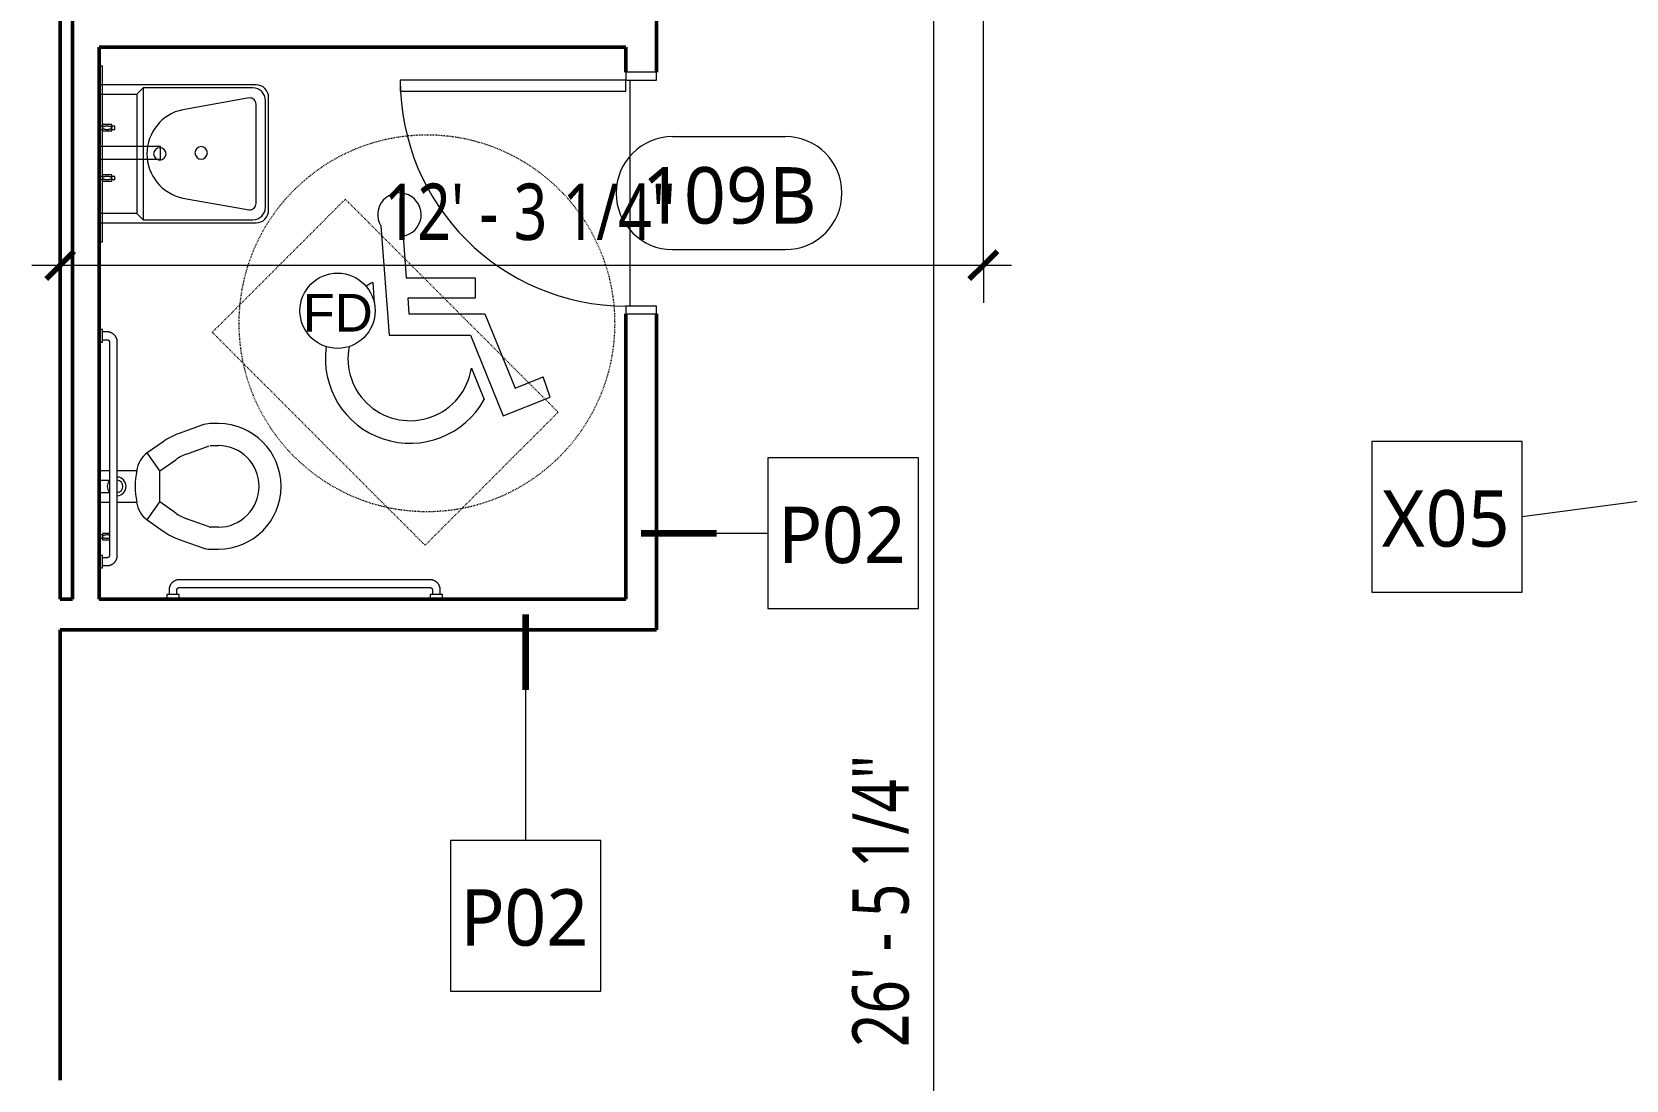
# Model space of a CAD drawing. Header units: inches. Extents: x -1548 to 1644, y -860 to 924.
# Drawn here: x 496.4 to 750.6, y 242.5 to 409.6 of the extents above; entities that cross this region are included whole.
import ezdxf

# ---------------------------------------------------------------- set-up
doc = ezdxf.new("R2010")
doc.units = ezdxf.units.IN
doc.header["$MEASUREMENT"] = 0
doc.linetypes.add('Dash', pattern=[0.25, 0.125, -0.125])
for name, color, linetype, lineweight in [('A-ANNO-DIMS', 211, 'Continuous', 9), ('A-ANNO-DIMS-96', 211, 'Continuous', 9), ('A-ANNO-NOTE', 131, 'Continuous', 9), ('A-DOOR', 31, 'Continuous', 13), ('A-DOOR-FRAM', 31, 'Continuous', 20), ('A-DOOR-IDEN', 31, 'Continuous', 9), ('A-FLOR', 192, 'Continuous', 13), ('A-WALL', 113, 'Continuous', 13), ('A-WALL-IDEN', 211, 'Continuous', 9), ('I-WALL', 2, 'Continuous', 13), ('P-SANR-FIXT', 6, 'Continuous', 9), ('Q-SPCQ', 91, 'Continuous', 9)]:
    doc.layers.add(name, color=color, linetype=linetype, lineweight=lineweight)
doc.styles.add('Arial_1', font='arial.ttf', dxfattribs={"height": 6})
doc.styles.add('Trebuchet MS', font='trebuc.ttf', dxfattribs={"width": 0.8, "height": 9})
doc.styles.add('Trebuchet MS_1', font='trebuc.ttf', dxfattribs={"height": 9})
doc.dimstyles.new('Linear_-_3_32__Trebuchet_MS', dxfattribs={"dimscale": 12, "dimtxt": 9.278558, "dimasz": 0.375, "dimexe": 0.5, "dimexo": 0.5, "dimgap": 0.125, "dimtad": 1, "dimdec": 4, "dimrnd": 0.0625, "dimzin": 3, "dimdsep": 46, "dimlunit": 4, "dimtxsty": 'Trebuchet MS', "dimblk1": 'OBLIQUE', "dimblk2": 'OBLIQUE', "dimsah": 1, "dimcen": 0.09, "dimdle": 0.375, "dimazin": 0, "dimtfac": 1, "dimtdec": 4, "dimtix": 1, "dimtmove": 0, "dimatfit": 3, "dimfxl": 1, "dimtvp": 1, "dimfrac": 2, "dimtolj": 1, "dimtzin": 0, "dimarcsym": 2})

# ---------------------------------------------------------------- blocks, each defined once
blk = doc.blocks.new('SinkConnection - Retail Sink-1372993-L1')
at = {"layer": 'P-SANR-FIXT', "color": 7}
for p, q in [((-4.25, 0), (-4.25, -0.5)), ((-3.75, -0.5), (-3.75, 0)), ((-1, 0), (-1, -9.75)), ((1, -9.75), (1, 0)), ((3.75, 0), (3.75, -0.5)), ((4.25, -0.5), (4.25, 0)), ((-4.5, -0.5), (-4.5, -2)), ((-3.5, -0.5), (-4.5, -0.5)), ((-4.5, -2), (-3.5, -2)), ((-4.25, -2), (-4.25, -2.5)), ((-4.25, -2.5), (-4.24, -2.5)), ((-4.25, -2.5), (-3.75, -2.5)), ((-3.76, -2.5), (-3.75, -2.5)), ((-3.75, -2.5), (-3.75, -2)), ((-3.5, -2), (-3.5, -0.5)), ((3.5, -0.5), (3.5, -2)), ((4.5, -0.5), (3.5, -0.5)), ((3.5, -2), (4.5, -2)), ((3.75, -2), (3.75, -2.5)), ((3.75, -2.5), (4.25, -2.5)), ((3.75, -2.5), (3.76, -2.5)), ((4.24, -2.5), (4.25, -2.5)), ((4.25, -2.5), (4.25, -2)), ((4.5, -2), (4.5, -0.5)), ((-1, -9.75), (1, -9.75))]:
    blk.add_line(p, q, dxfattribs=at)
at = {"layer": 'P-SANR-FIXT', "color": 7, "flags": 128}
for points in [[(-4, -0.5), (-4.04, -0.51), (-4.08, -0.54), (-4.11, -0.58), (-4.15, -0.64), (-4.18, -0.72), (-4.2, -0.81), (-4.22, -0.91), (-4.24, -1.02), (-4.25, -1.13), (-4.25, -1.25), (-4.25, -1.37), (-4.24, -1.48), (-4.22, -1.59), (-4.2, -1.69), (-4.18, -1.78), (-4.15, -1.86), (-4.11, -1.92), (-4.08, -1.96), (-4.04, -1.99), (-4, -2)], [(-4.11, -0.58), (-4.08, -0.54), (-4.04, -0.51), (-4, -0.5)], [(-4, -2), (-4.04, -1.99), (-4.08, -1.96)], [(-4, -2), (-3.96, -1.99), (-3.92, -1.96), (-3.89, -1.92), (-3.85, -1.86), (-3.82, -1.78), (-3.8, -1.69), (-3.78, -1.59), (-3.76, -1.48), (-3.75, -1.37), (-3.75, -1.25), (-3.75, -1.13), (-3.76, -1.02), (-3.78, -0.91), (-3.8, -0.81), (-3.82, -0.72), (-3.85, -0.64), (-3.89, -0.58), (-3.92, -0.54), (-3.96, -0.51), (-4, -0.5)], [(-4, -0.5), (-3.96, -0.51), (-3.92, -0.54)], [(-3.89, -1.92), (-3.92, -1.96), (-3.96, -1.99), (-4, -2)], [(4, -0.5), (3.96, -0.51), (3.92, -0.54), (3.89, -0.58), (3.85, -0.64), (3.82, -0.72), (3.8, -0.81), (3.78, -0.91), (3.76, -1.02), (3.75, -1.13), (3.75, -1.25), (3.75, -1.37), (3.76, -1.48), (3.78, -1.59), (3.8, -1.69), (3.82, -1.78), (3.85, -1.86), (3.89, -1.92), (3.92, -1.96), (3.96, -1.99), (4, -2)], [(3.89, -0.58), (3.92, -0.54), (3.96, -0.51), (4, -0.5)], [(4, -2), (3.96, -1.99), (3.92, -1.96), (3.89, -1.92)], [(4, -2), (4.04, -1.99), (4.08, -1.96), (4.11, -1.92), (4.15, -1.86), (4.18, -1.78), (4.2, -1.69), (4.22, -1.59), (4.24, -1.48), (4.25, -1.37), (4.25, -1.25), (4.25, -1.13), (4.24, -1.02), (4.22, -0.91), (4.2, -0.81), (4.18, -0.72), (4.15, -0.64), (4.11, -0.58), (4.08, -0.54), (4.04, -0.51), (4, -0.5)], [(4, -0.5), (4.04, -0.51), (4.08, -0.54)], [(4.08, -1.96), (4.04, -1.99), (4, -2)]]:
    blk.add_lwpolyline(points, dxfattribs=at)
at = {"layer": 'P-SANR-FIXT', "color": 7}
for start, end in [(360, 180), (180, 360)]:
    blk.add_arc((0, -16.25), 1, start, end, dxfattribs=at)
blk = doc.blocks.new('WaterClosetConnection - Water Closet Connection-1368669-L1')
at = {"layer": 'P-SANR-FIXT', "color": 7}
for p, q in [((-8.25, 0), (-8.25, -0.5)), ((-7.75, -0.5), (-7.75, 0)), ((-8.5, -0.5), (-8.5, -1.62)), ((-7.5, -0.5), (-8.5, -0.5)), ((-7.5, -1.62), (-7.5, -0.5))]:
    blk.add_line(p, q, dxfattribs=at)
at = {"layer": 'P-SANR-FIXT', "color": 7, "flags": 128}
for points in [[(-8, -0.5), (-8.04, -0.51), (-8.08, -0.54), (-8.11, -0.58), (-8.15, -0.64), (-8.18, -0.72), (-8.2, -0.81), (-8.22, -0.91), (-8.24, -1.02), (-8.25, -1.13), (-8.25, -1.25), (-8.25, -1.37), (-8.24, -1.48), (-8.22, -1.59)], [(-8.11, -0.58), (-8.08, -0.54), (-8.04, -0.51), (-8, -0.5)], [(-7.78, -1.59), (-7.76, -1.48), (-7.75, -1.37), (-7.75, -1.25), (-7.75, -1.13), (-7.76, -1.02), (-7.78, -0.91), (-7.8, -0.81), (-7.82, -0.72), (-7.85, -0.64), (-7.89, -0.58), (-7.92, -0.54), (-7.96, -0.51), (-8, -0.5)], [(-8, -0.5), (-7.96, -0.51), (-7.92, -0.54)]]:
    blk.add_lwpolyline(points, dxfattribs=at)
blk = doc.blocks.new('Snowdon Towers Sample Plumbing_rvt-1-L1')
at = {"layer": 'P-SANR-FIXT', "color": 90, "lineweight": 9, "rotation": 89.99999999999991}
for name, p in [('SinkConnection - Retail Sink-1372993-L1', (507.12, 390.28)), ('WaterClosetConnection - Water Closet Connection-1368669-L1', (507.12, 337.13))]:
    blk.add_blockref(name, p, dxfattribs=at)
blk = doc.blocks.new('Door-Passage-Single-Flush - 36_ x 84_-2162751-L1')
at = {"layer": 'A-DOOR', "lineweight": 20}
for p, q in [((18, 38.6875), (16.25, 38.6875)), ((16.25, 38.6875), (16.25, 2.6875)), ((18, 2.6875), (18, 38.6875)), ((16.25, 2.6875), (18, 2.6875))]:
    blk.add_line(p, q, dxfattribs=at)
at = {"layer": 'A-DOOR', "lineweight": 9}
blk.add_arc((18, 2.6875), 36, 90, 180, dxfattribs=at)
at = {"layer": 'A-DOOR-FRAM'}
for p, q in [((-18, 2.6875), (-19.25, 2.6875)), ((-19.25, 2.6875), (-19.25, -2.1875)), ((-18, -2.1875), (-18, 2.6875)), ((19.25, 2.6875), (18, 2.6875)), ((18, 2.6875), (18, -2.1875)), ((19.25, -2.1875), (19.25, 2.6875)), ((-19.25, -2.1875), (-18, -2.1875)), ((18, -2.1875), (19.25, -2.1875))]:
    blk.add_line(p, q, dxfattribs=at)
blk = doc.blocks.new('Grab Bar - Grab Bar-474464-L1')
at = {"layer": 'Q-SPCQ'}
for p, q in [((-0.75, 54.62), (-1.5, 54.62)), ((0, 55), (-0.75, 55)), ((-0.75, 55), (-0.75, 53)), ((-3.13, 53), (-3.13, 13)), ((-1.88, 13), (-1.88, 53)), ((-1.5, 53.37), (-0.75, 53.37)), ((-0.75, 53), (0, 53)), ((0, 13), (-0.75, 13)), ((-0.75, 13), (-0.75, 11)), ((-0.75, 12.62), (-1.5, 12.62)), ((-1.5, 11.37), (-0.75, 11.37)), ((-0.75, 11), (0, 11)), ((-7, 3.12), (-41, 3.12)), ((-43, 0.75), (-43, 0.25)), ((-41, 0.75), (-43, 0.75)), ((-42.63, 1.5), (-42.63, 0.75)), ((-41.38, 0.75), (-41.38, 1.5)), ((-41, 1.87), (-7, 1.87)), ((-41, 0.25), (-41, 0.75)), ((-7, 0.75), (-7, 0.25)), ((-5, 0.75), (-7, 0.75)), ((-6.63, 1.5), (-6.63, 0.75)), ((-5.38, 0.75), (-5.38, 1.5)), ((-5, 0.25), (-5, 0.75))]:
    blk.add_line(p, q, dxfattribs=at)
at = {"layer": 'Q-SPCQ', "flags": 128}
for points in [[(-1.5, 54.62), (-1.56, 54.62), (-1.63, 54.62), (-1.69, 54.61), (-1.76, 54.6), (-1.82, 54.59), (-1.89, 54.58), (-1.95, 54.56), (-2.01, 54.54), (-2.07, 54.52), (-2.13, 54.5), (-2.19, 54.47), (-2.25, 54.44), (-2.31, 54.41), (-2.36, 54.38), (-2.42, 54.34), (-2.47, 54.3), (-2.52, 54.26), (-2.57, 54.22), (-2.62, 54.18), (-2.67, 54.13), (-2.71, 54.08), (-2.75, 54.04), (-2.79, 53.98), (-2.83, 53.93), (-2.87, 53.88), (-2.9, 53.82), (-2.93, 53.77), (-2.96, 53.71), (-2.99, 53.65), (-3.01, 53.59), (-3.04, 53.53), (-3.06, 53.47), (-3.07, 53.4), (-3.09, 53.34), (-3.1, 53.28), (-3.11, 53.21), (-3.12, 53.15), (-3.12, 53.08), (-3.13, 53.02), (-3.13, 53)], [(-1.88, 53), (-1.87, 53.01), (-1.87, 53.03), (-1.87, 53.04), (-1.87, 53.06), (-1.87, 53.07), (-1.86, 53.09), (-1.86, 53.1), (-1.86, 53.12), (-1.85, 53.13), (-1.85, 53.15), (-1.84, 53.16), (-1.83, 53.17), (-1.83, 53.19), (-1.82, 53.2), (-1.81, 53.21), (-1.8, 53.22), (-1.79, 53.24), (-1.78, 53.25), (-1.77, 53.26), (-1.76, 53.27), (-1.75, 53.28), (-1.74, 53.29), (-1.73, 53.3), (-1.72, 53.31), (-1.7, 53.32), (-1.69, 53.32), (-1.68, 53.33), (-1.66, 53.34), (-1.65, 53.34), (-1.64, 53.35), (-1.62, 53.35), (-1.61, 53.36), (-1.59, 53.36), (-1.58, 53.37), (-1.56, 53.37), (-1.55, 53.37), (-1.53, 53.37), (-1.52, 53.37), (-1.5, 53.37), (-1.5, 53.37)], [(-3.13, 13), (-3.12, 12.94), (-3.12, 12.87), (-3.11, 12.81), (-3.1, 12.74), (-3.09, 12.68), (-3.08, 12.61), (-3.06, 12.55), (-3.04, 12.49), (-3.02, 12.43), (-3, 12.37), (-2.97, 12.31), (-2.94, 12.25), (-2.91, 12.19), (-2.88, 12.14), (-2.84, 12.08), (-2.8, 12.03), (-2.76, 11.98), (-2.72, 11.93), (-2.68, 11.88), (-2.63, 11.83), (-2.58, 11.79), (-2.54, 11.75), (-2.48, 11.71), (-2.43, 11.67), (-2.38, 11.63), (-2.32, 11.6), (-2.27, 11.57), (-2.21, 11.54), (-2.15, 11.51), (-2.09, 11.49), (-2.03, 11.46), (-1.97, 11.44), (-1.9, 11.43), (-1.84, 11.41), (-1.78, 11.4), (-1.71, 11.39), (-1.65, 11.38), (-1.58, 11.38), (-1.52, 11.37), (-1.5, 11.37)], [(-1.5, 12.62), (-1.51, 12.63), (-1.53, 12.63), (-1.54, 12.63), (-1.56, 12.63), (-1.57, 12.63), (-1.59, 12.64), (-1.6, 12.64), (-1.62, 12.64), (-1.63, 12.65), (-1.65, 12.65), (-1.66, 12.66), (-1.67, 12.67), (-1.69, 12.67), (-1.7, 12.68), (-1.71, 12.69), (-1.72, 12.7), (-1.74, 12.71), (-1.75, 12.72), (-1.76, 12.73), (-1.77, 12.74), (-1.78, 12.75), (-1.79, 12.76), (-1.8, 12.77), (-1.81, 12.78), (-1.82, 12.8), (-1.82, 12.81), (-1.83, 12.82), (-1.84, 12.84), (-1.84, 12.85), (-1.85, 12.86), (-1.85, 12.88), (-1.86, 12.89), (-1.86, 12.91), (-1.87, 12.92), (-1.87, 12.94), (-1.87, 12.95), (-1.87, 12.97), (-1.87, 12.98), (-1.88, 13), (-1.88, 13)], [(-41, 3.12), (-41.06, 3.12), (-41.13, 3.12), (-41.19, 3.11), (-41.26, 3.1), (-41.32, 3.09), (-41.39, 3.08), (-41.45, 3.06), (-41.51, 3.04), (-41.57, 3.02), (-41.63, 3), (-41.69, 2.97), (-41.75, 2.94), (-41.81, 2.91), (-41.86, 2.88), (-41.92, 2.84), (-41.97, 2.8), (-42.02, 2.76), (-42.07, 2.72), (-42.12, 2.68), (-42.17, 2.63), (-42.21, 2.58), (-42.25, 2.54), (-42.29, 2.48), (-42.33, 2.43), (-42.37, 2.38), (-42.4, 2.32), (-42.43, 2.27), (-42.46, 2.21), (-42.49, 2.15), (-42.51, 2.09), (-42.54, 2.03), (-42.56, 1.97), (-42.57, 1.9), (-42.59, 1.84), (-42.6, 1.78), (-42.61, 1.71), (-42.62, 1.65), (-42.62, 1.58), (-42.63, 1.52), (-42.63, 1.5)], [(-5.38, 1.5), (-5.38, 1.56), (-5.38, 1.63), (-5.39, 1.69), (-5.4, 1.76), (-5.41, 1.82), (-5.42, 1.89), (-5.44, 1.95), (-5.46, 2.01), (-5.48, 2.07), (-5.5, 2.13), (-5.53, 2.19), (-5.56, 2.25), (-5.59, 2.31), (-5.62, 2.36), (-5.66, 2.42), (-5.7, 2.47), (-5.74, 2.52), (-5.78, 2.57), (-5.82, 2.62), (-5.87, 2.67), (-5.92, 2.71), (-5.96, 2.75), (-6.02, 2.79), (-6.07, 2.83), (-6.12, 2.87), (-6.18, 2.9), (-6.23, 2.93), (-6.29, 2.96), (-6.35, 2.99), (-6.41, 3.01), (-6.47, 3.04), (-6.53, 3.06), (-6.6, 3.07), (-6.66, 3.09), (-6.72, 3.1), (-6.79, 3.11), (-6.85, 3.12), (-6.92, 3.12), (-6.98, 3.12), (-7, 3.12)], [(-41.38, 1.5), (-41.37, 1.51), (-41.37, 1.53), (-41.37, 1.54), (-41.37, 1.56), (-41.37, 1.57), (-41.36, 1.59), (-41.36, 1.6), (-41.36, 1.62), (-41.35, 1.63), (-41.35, 1.65), (-41.34, 1.66), (-41.33, 1.67), (-41.33, 1.69), (-41.32, 1.7), (-41.31, 1.71), (-41.3, 1.72), (-41.29, 1.74), (-41.28, 1.75), (-41.27, 1.76), (-41.26, 1.77), (-41.25, 1.78), (-41.24, 1.79), (-41.23, 1.8), (-41.22, 1.81), (-41.2, 1.82), (-41.19, 1.82), (-41.18, 1.83), (-41.16, 1.84), (-41.15, 1.84), (-41.14, 1.85), (-41.12, 1.85), (-41.11, 1.86), (-41.09, 1.86), (-41.08, 1.87), (-41.06, 1.87), (-41.05, 1.87), (-41.03, 1.87), (-41.02, 1.87), (-41, 1.87), (-41, 1.87)], [(-7, 1.87), (-6.99, 1.87), (-6.97, 1.87), (-6.96, 1.87), (-6.94, 1.87), (-6.93, 1.87), (-6.91, 1.86), (-6.9, 1.86), (-6.88, 1.86), (-6.87, 1.85), (-6.85, 1.85), (-6.84, 1.84), (-6.83, 1.83), (-6.81, 1.83), (-6.8, 1.82), (-6.79, 1.81), (-6.78, 1.8), (-6.76, 1.79), (-6.75, 1.78), (-6.74, 1.77), (-6.73, 1.76), (-6.72, 1.75), (-6.71, 1.74), (-6.7, 1.73), (-6.69, 1.72), (-6.68, 1.7), (-6.68, 1.69), (-6.67, 1.68), (-6.66, 1.66), (-6.66, 1.65), (-6.65, 1.64), (-6.65, 1.62), (-6.64, 1.61), (-6.64, 1.59), (-6.63, 1.58), (-6.63, 1.56), (-6.63, 1.55), (-6.63, 1.53), (-6.63, 1.52), (-6.63, 1.5), (-6.63, 1.5)]]:
    blk.add_lwpolyline(points, dxfattribs=at)
blk = doc.blocks.new('Toilet-Commercial-Wall-3D - 19_ Seat Height-1391360-L1')
at = {"layer": 'P-SANR-FIXT'}
for p, q in [((5.94, 21.12), (5.94, 19.83)), ((9.44, 19.83), (9.44, 21.12)), ((22.44, 21.12), (22.44, 19.83)), ((25.94, 19.83), (25.94, 21.12)), ((6.18, 18.46), (7.5, 14.85)), ((10.79, 16.04), (9.47, 19.66)), ((22.41, 19.66), (21.1, 16.04)), ((24.38, 14.85), (25.7, 18.46)), ((13.47, 11.77), (11.69, 14.31)), ((20.19, 14.31), (18.42, 11.77)), ((8.82, 12.3), (10.6, 9.76)), ((13.47, 11.77), (10.6, 9.76)), ((18.42, 11.77), (13.47, 11.77)), ((21.28, 9.76), (18.42, 11.77)), ((21.28, 9.76), (23.06, 12.3)), ((13.44, 8.08), (13.44, 5)), ((18.44, 4.99), (18.44, 8.08)), ((13.44, 3.75), (13.44, 2.13)), ((14.94, 2.13), (14.94, 3.75)), ((16.94, 2.13), (16.94, 3.75)), ((18.44, 2.13), (18.44, 3.75))]:
    blk.add_line(p, q, dxfattribs=at)
for centre, radius, start, end in [((15.94, 21.12), 10, 90, 180), ((15.94, 21.12), 10, 0, 90), ((15.94, 21.12), 6.5, 90, 180), ((15.94, 21.12), 6.5, 0, 90), ((9.94, 19.83), 4, 180, 200), ((21.94, 19.83), 0.5, 340, 0), ((21.94, 19.83), 4, 340, 0), ((17.83, 18.61), 7.5, 200, 215), ((14.05, 18.61), 7.5, 325, 340), ((17.83, 18.61), 11, 200, 215), ((14.05, 18.61), 11, 325, 340), ((13.88, 12.06), 4, 215, 263.7549), ((15.94, 20.46), 12.62, 258.5767, 281.4233), ((18.01, 12.06), 4, 276.2451, 325), ((15.94, 4.9), 1.5, 3.6482, 175.9977), ((15.94, 4.91), 0.996, 5.9913, 174.0087), ((15.94, 4.9), 1.5, 233.8578, 306.1422)]:
    blk.add_arc(centre, radius, start, end, dxfattribs=at)
blk = doc.blocks.new('Sink-Wall-Barrier Free-3D - 22_ x 27_-1836768-L1')
at = {"layer": 'P-SANR-FIXT'}
for p, q in [((22.06, 26.13), (4.06, 26.13)), ((21.56, 25.63), (4.56, 25.63)), ((2.06, 24.13), (2.06, -0.87)), ((2.56, 23.62), (2.56, 6.13)), ((4.15, 23.04), (6.02, 12.45)), ((20.97, 24.13), (5.15, 24.13)), ((20.1, 12.45), (21.96, 23.04)), ((23.56, 6.13), (23.56, 23.62)), ((24.06, -0.87), (24.06, 24.13)), ((2.56, 6.13), (3.56, 5.13)), ((2.56, 6.13), (23.56, 6.13)), ((3.56, 5.13), (22.56, 5.13)), ((3.56, -0.87), (3.56, 5.13)), ((23.56, 6.13), (22.56, 5.13)), ((22.56, 5.13), (22.56, -0.87))]:
    blk.add_line(p, q, dxfattribs=at)
for centre, radius, start, end in [((4.06, 24.13), 2, 90, 180), ((4.56, 23.62), 2, 90, 180), ((21.56, 23.62), 2, 0, 90), ((22.06, 24.13), 2, 360, 90), ((5.15, 23.13), 1, 90, 185), ((20.97, 23.13), 1, 355, 90), ((13.06, 13.92), 7.19, 191.7466, 348.2534), ((13.06, 8.78), 0.985, 0, 180), ((13.06, 8.78), 0.985, 180, 0)]:
    blk.add_arc(centre, radius, start, end, dxfattribs=at)
blk = doc.blocks.new('Mirror - 28_ x 48_-1859299-L1')
at = {"layer": 'Q-SPCQ'}
for p, q in [((14.96, 2.62), (-13.04, 2.62)), ((-13.04, 2.62), (-13.04, 2.13)), ((14.96, 2.13), (14.96, 2.62)), ((-13.04, 2.13), (14.96, 2.13))]:
    blk.add_line(p, q, dxfattribs=at)
blk = doc.blocks.new('Wheel Chair Circle - Wheel Chair Circle-V50-L1')
at = {"layer": 'Q-SPCQ'}
for p, q in [((-7.36, 15.53), (-6.03, -1.91)), ((-3.8, 13.88), (-3.3, 7.23)), ((-8.63, 6.51), (-8.39, 3.27)), ((-3.3, 7.23), (7.68, 7.23)), ((7.68, 7.23), (7.68, 3.99)), ((-3.05, 3.99), (-2.86, 1.51)), ((7.68, 3.99), (-3.05, 3.99)), ((-2.86, 1.51), (9.23, 1.51)), ((9.23, 1.51), (14.05, -10.34)), ((-6.03, -1.91), (6.93, -1.91)), ((6.93, -1.91), (12.16, -14.78)), ((7.09, -7.17), (9.12, -12.16)), ((14.05, -10.34), (18.53, -8.55)), ((19.64, -11.79), (18.53, -8.55)), ((12.16, -14.78), (19.64, -11.79))]:
    blk.add_line(p, q, dxfattribs=at)
at = {"layer": 'Q-SPCQ', "linetype": 'Dash'}
for start, end in [(360, 180), (180, 360)]:
    blk.add_arc((0, 0), 30, start, end, dxfattribs=at)
at = {"layer": 'Q-SPCQ'}
for centre, radius, start, end in [((-4.38, 17.3), 3.47, 279.5296, 210.6777), ((-2.69, -5.62), 13.51, 116.094, 121.3007), ((-2.69, -5.62), 13.51, 171.8989, 331.0081), ((-2.69, -5.62), 9.91, 168.7806, 350.9794)]:
    blk.add_arc(centre, radius, start, end, dxfattribs=at)
blk = doc.blocks.new('ADA Clear Space - ADA Clear Space-1382689-L1')
at = {"layer": 'Q-SPCQ', "linetype": 'Dash'}
for p, q in [((-15, -24), (-15, 24)), ((-15, 24), (15, 24)), ((15, 24), (15, -24)), ((15, -24), (-15, -24))]:
    blk.add_line(p, q, dxfattribs=at)
blk = doc.blocks.new('DIMBLOCK32-L1')
at = {"layer": 'A-ANNO-DIMS-96'}
for p, q in [((648.13, 372.39), (648.13, 422.38)), ((500.88, 372.39), (500.88, 378.39)), ((496.38, 372.39), (652.63, 372.39)), ((500.88, 372.39), (500.88, 369.57)), ((648.13, 372.39), (648.13, 366.39))]:
    blk.add_line(p, q, dxfattribs=at)
at = {"layer": 'A-ANNO-DIMS-96', "lineweight": 70}
for p, q in [((500.88, 372.39), (503.13, 374.64)), ((648.13, 372.39), (650.38, 374.64)), ((500.88, 372.39), (498.63, 370.14)), ((648.13, 372.39), (645.88, 370.14))]:
    blk.add_line(p, q, dxfattribs=at)
at = {"layer": 'A-ANNO-DIMS-96', "color": 0, "insert": (552.48, 385.4), "char_height": 9, "width": 52.8406, "attachment_point": 1, "line_spacing_factor": 1.048425, "style": 'Trebuchet MS'}
blk.add_mtext('12\' - 3 1/4"', dxfattribs=at)
blk = doc.blocks.new('_Oblique')
at = {"color": 0, "linetype": 'ByBlock', "lineweight": -2}
blk.add_line((-0.5, -0.5), (0.5, 0.5), dxfattribs=at)
blk = doc.blocks.new('DIMBLOCK35-L1')
at = {"layer": 'A-ANNO-DIMS-96', "lineweight": 70}
for p, q in [((640.22, 428.38), (637.97, 430.63)), ((640.22, 428.38), (642.47, 426.13)), ((640.22, 111.12), (637.97, 113.37)), ((640.22, 111.12), (642.47, 108.87))]:
    blk.add_line(p, q, dxfattribs=at)
at = {"layer": 'A-ANNO-DIMS-96'}
for p, q in [((640.22, 428.38), (634.22, 428.38)), ((640.22, 111.12), (640.22, 428.38)), ((640.22, 428.38), (642.13, 428.38)), ((640.22, 111.12), (622.63, 111.12)), ((640.22, 111.12), (646.22, 111.12))]:
    blk.add_line(p, q, dxfattribs=at)
at = {"layer": 'A-ANNO-DIMS-96', "color": 0, "insert": (627.21, 247.73), "char_height": 9, "width": 52.8406, "attachment_point": 1, "rotation": 90, "line_spacing_factor": 1.048425, "style": 'Trebuchet MS'}
blk.add_mtext('26\' - 5 1/4"', dxfattribs=at)
blk = doc.blocks.new('Door Tag - Door Tag-2240266-L1')
at = {"layer": 'A-DOOR-IDEN'}
for p, q in [((-0.09375, 0.09375), (0.09375, 0.09375)), ((-0.09375, -0.09375), (0.09375, -0.09375))]:
    blk.add_line(p, q, dxfattribs=at)
for centre, start, end in [((-0.09375, 0), 90, 270), ((0.09375, 0), 270, 90)]:
    blk.add_arc(centre, 0.09375, start, end, dxfattribs=at)
blk = doc.blocks.new('Wall Tag - 1_4_-1225328-L1')
at = {"layer": 'A-WALL-IDEN'}
for p, q in [((-0.125, 0.125), (-0.125, -0.125)), ((0.125, 0.125), (-0.125, 0.125)), ((0.125, -0.125), (0.125, 0.125)), ((-0.125, -0.125), (0.125, -0.125))]:
    blk.add_line(p, q, dxfattribs=at)

msp = doc.modelspace()

# ---------------------------------------------------------------- linework, layer by layer
at = {"layer": 'A-ANNO-NOTE'}
msp.add_circle((545.125, 365.125), 6, dxfattribs=at)
at = {"layer": 'A-FLOR'}
msp.add_line((591.75, 401.875), (591.75, 365.875), dxfattribs=at)
at = {"layer": 'A-WALL', "lineweight": 50}
for p, q in [((502.875, 500.375), (502.875, 319.125)), ((507.125, 407.125), (507.125, 319.125))]:
    msp.add_line(p, q, dxfattribs=at)
at = {"layer": 'A-WALL-IDEN'}
for p, q in [((769.85921, 337.00068), (734.06542, 332.28833)), ((593.5625, 329.66029), (613.76033, 329.66029)), ((575.11526, 316.6875), (575.11526, 280.6875))]:
    msp.add_line(p, q, dxfattribs=at)
at = {"layer": 'A-WALL-IDEN', "lineweight": 90}
for p, q in [((593.5625, 329.66029), (605.5625, 329.66029)), ((575.11526, 316.6875), (575.11526, 304.6875))]:
    msp.add_line(p, q, dxfattribs=at)
at = {"layer": 'I-WALL', "lineweight": 50}
for p, q in [((500.875, 500.375), (500.875, 319.125)), ((596, 403.125), (596, 416)), ((591.125, 407.125), (507.125, 407.125)), ((591.125, 407.125), (591.125, 403.125)), ((591.125, 364.625), (591.125, 319.125)), ((596, 314.25), (596, 364.625)), ((500.875, 319.125), (502.875, 319.125)), ((507.125, 319.125), (591.125, 319.125)), ((500.875, 314.25), (500.875, 242.5)), ((596, 314.25), (500.875, 314.25))]:
    msp.add_line(p, q, dxfattribs=at)

# ---------------------------------------------------------------- block references
at = {"lineweight": 5}
msp.add_blockref('Snowdon Towers Sample Plumbing_rvt-1-L1', (0, 0), dxfattribs=at)
at = {"layer": 'A-DOOR', "rotation": 89.99999999999991}
msp.add_blockref('Door-Passage-Single-Flush - 36_ x 84_-2162751-L1', (593.8125, 383.875), dxfattribs=at)
at = {"layer": 'A-DOOR-IDEN', "xscale": 95.99999999999994, "yscale": 95.99999999999994, "zscale": 95.99999999999994}
msp.add_blockref('Door Tag - Door Tag-2240266-L1', (607.5625, 383.875), dxfattribs=at)
at = {"layer": 'A-WALL-IDEN', "xscale": 95.99999999999994, "yscale": 95.99999999999994, "zscale": 95.99999999999994}
for p in [(722.06542, 332.28833), (625.76033, 329.66029), (575.11526, 268.6875)]:
    msp.add_blockref('Wall Tag - 1_4_-1225328-L1', p, dxfattribs=at)
at = {"layer": 'P-SANR-FIXT', "rotation": 270.0000000000001}
for name, p in [('Sink-Wall-Barrier Free-3D - 22_ x 27_-1836768-L1', (508, 403.18365)), ('Toilet-Commercial-Wall-3D - 19_ Seat Height-1391360-L1', (505, 353.06607))]:
    msp.add_blockref(name, p, dxfattribs=at)
at = {"layer": 'Q-SPCQ'}
for name, p, rotation in [('Mirror - 28_ x 48_-1859299-L1', (505, 391.0884), 270.0000000000001), ('ADA Clear Space - ADA Clear Space-1382689-L1', (552.72098, 355.31767), 44.99999999999948), ('Grab Bar - Grab Bar-474464-L1', (506.875, 319.125), 269.9999999999998)]:
    msp.add_blockref(name, p, dxfattribs=dict(at, rotation=rotation))
msp.add_blockref('Wheel Chair Circle - Wheel Chair Circle-V50-L1', (559.375, 363.125), dxfattribs=at)

# ---------------------------------------------------------------- texts
at = {"layer": 'A-ANNO-NOTE', "insert": (539.57135, 367.80091), "char_height": 6, "width": 13.938, "attachment_point": 1, "style": 'Arial_1'}
msp.add_mtext('FD', dxfattribs=at)
at = {"layer": 'A-DOOR-IDEN', "char_height": 9, "attachment_point": 1, "style": 'Trebuchet MS_1'}
for s, insert, width in [('109', (593.65031, 388.00591), 24.543), ('B', (613.90031, 388.00591), 8.787)]:
    msp.add_mtext(s, dxfattribs=dict(at, insert=insert, width=width))
at = {"layer": 'A-WALL-IDEN', "char_height": 9, "attachment_point": 1, "style": 'Trebuchet MS_1'}
for s, insert, width in [('X', (711.66175, 336.52227), 8.484), ('05', (718.66175, 336.52227), 16.362), ('P', (615.35667, 333.89423), 8.484), ('02', (622.35667, 333.89423), 16.362), ('P', (564.71159, 272.92144), 8.484), ('02', (571.71159, 272.92144), 16.362)]:
    msp.add_mtext(s, dxfattribs=dict(at, insert=insert, width=width))

# ---------------------------------------------------------------- dimensions: what is measured, and where the dimension line sits
at = {"layer": 'A-ANNO-DIMS'}
dim = msp.add_linear_dim(base=(640.22233, 428.375), p1=(616.625, 111.125), p2=(648.125, 428.375), angle=90, dimstyle='Linear_-_3_32__Trebuchet_MS', override={"dimpost": '<>', "dimfxl": 318.809994}, dxfattribs=at)
dim.commit()
dim.dimension.update_dxf_attribs({"geometry": 'DIMBLOCK35-L1', "text_midpoint": (634.12839, 269.75)})
dim = msp.add_linear_dim(base=(648.125, 372.38568), p1=(500.875, 375.56766), p2=(648.125, 428.375), dimstyle='Linear_-_3_32__Trebuchet_MS', override={"dimpost": '<>', "dimfxl": 156.432661}, dxfattribs=at)
dim.commit()
dim.dimension.update_dxf_attribs({"geometry": 'DIMBLOCK32-L1', "text_midpoint": (574.5, 378.46447)})

doc.saveas('drawing.dxf')
